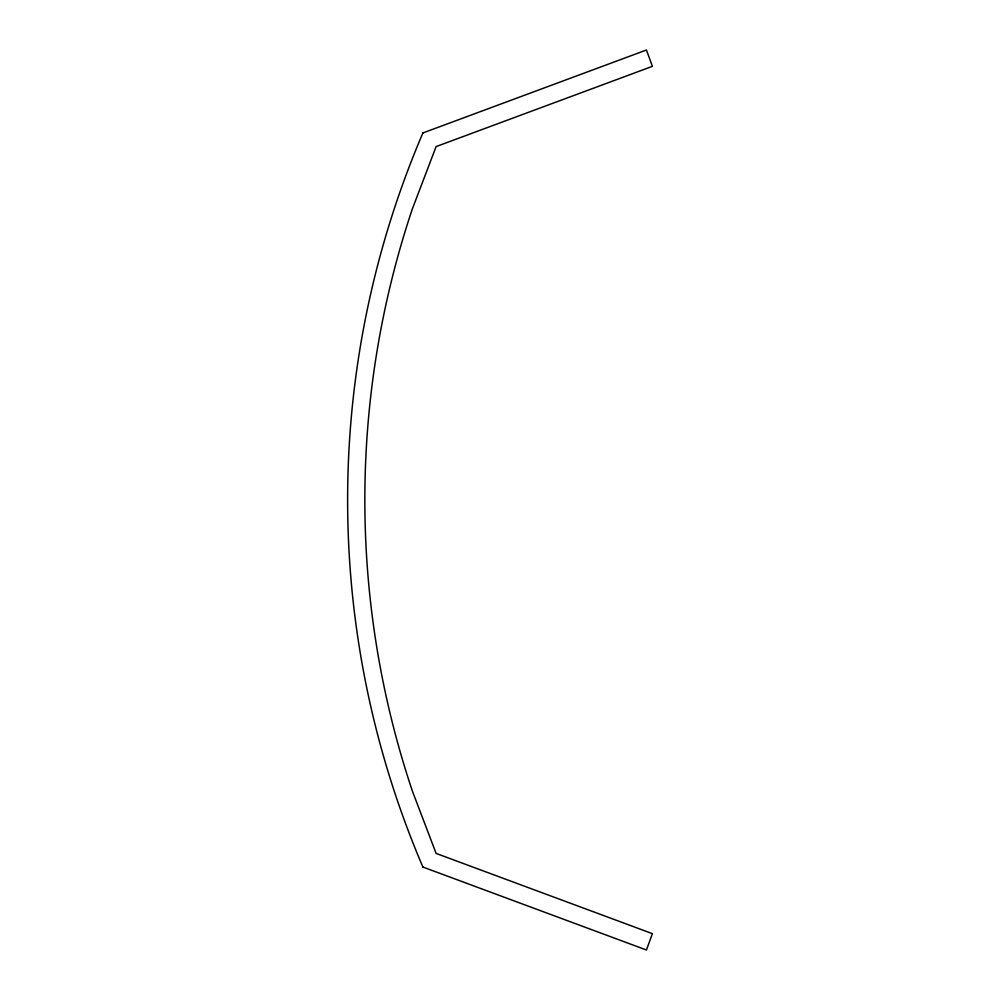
<?xml version="1.0" encoding="UTF-8"?>
<svg xmlns="http://www.w3.org/2000/svg" width="1000" height="1000" viewBox="0 0 1000 1000"><rect width="100%" height="100%" fill="white"/><g stroke="black" fill="none" stroke-linecap="round" stroke-linejoin="round"><path stroke-width="1.5" d="M422.837 132.975L646.45 50L652.387 66.338L436.112 146.588L412.325 208.988A915.288 915.288 0 0 0 412.35 791L436.112 853.413L652.387 933.662L646.45 950L422.837 867.025M422.887 867A932.387 932.387 0 0 1 422.887 133"/></g></svg>
